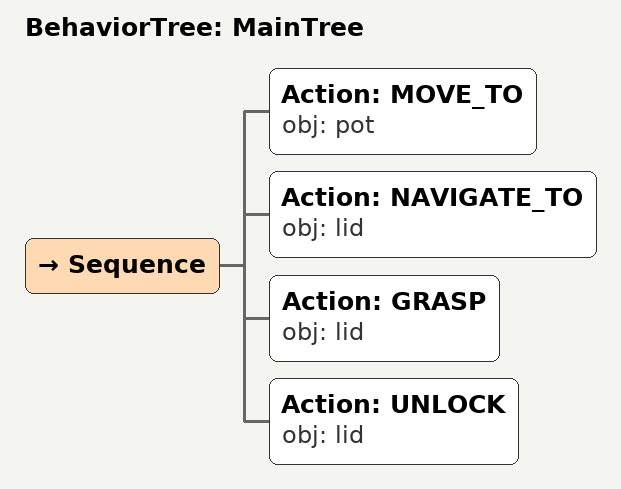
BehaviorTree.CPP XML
<root main_tree_to_execute="MainTree">
  <BehaviorTree ID="MainTree">
    <Sequence>
      <!-- Move to pot -->
      <Action ID="MOVE_TO" obj="pot" />
      <!-- Navigate to lid -->
      <Action ID="NAVIGATE_TO" obj="lid" />
      <!-- Grasp lid -->
      <Action ID="GRASP" obj="lid" />
      <!-- Unlock lid -->
      <Action ID="UNLOCK" obj="lid" />
    </Sequence>
  </BehaviorTree>
</root>
